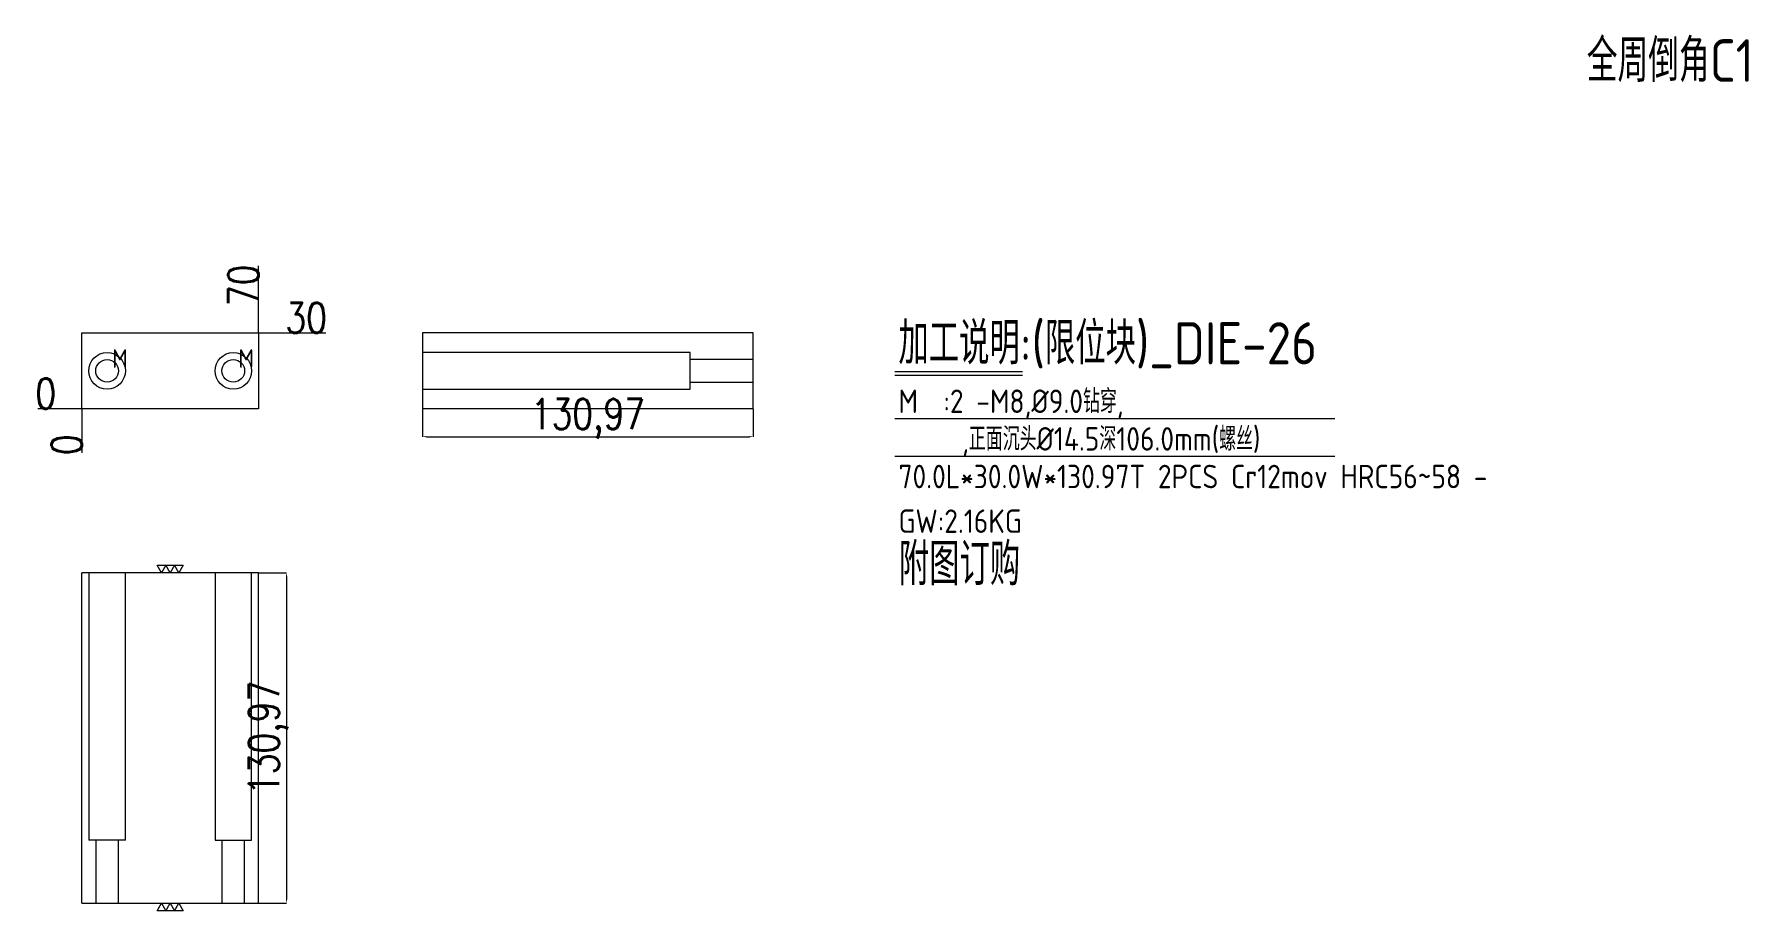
# Model space of a CAD drawing. Header units: millimetres. Extents: x -8537 to -7858, y 61397 to 61744.
import ezdxf

# ---------------------------------------------------------------- set-up
doc = ezdxf.new("R2010")
doc.units = ezdxf.units.MM
doc.linetypes.add('DASHED', pattern=[0])
doc.layers.add('DIE', color=20, linetype='Continuous', lineweight=20)
doc.layers.add('DIM', color=4, linetype='Continuous', lineweight=20)
doc.styles.add('gbenor', font='gbenor.shx', dxfattribs={"bigfont": 'gbcbig.shx'})
doc.styles.add('TXT', font='txt.shx', dxfattribs={"width": 0.8, "bigfont": 'ctxt.shx'})
doc.dimstyles.new('零件', dxfattribs={"dimscale": 1.5, "dimtxt": 8, "dimasz": 1, "dimexe": 0, "dimexo": 0, "dimgap": 0, "dimtad": 1, "dimtxsty": 'TXT', "dimcen": 0, "dimclrd": 252, "dimclre": 252, "dimclrt": 4, "dimazin": 3, "dimtp": 0.001, "dimtm": 0.001, "dimtfac": 1, "dimtmove": 0, "dimatfit": 3, "dimlwd": 5, "dimlwe": 5})

# ---------------------------------------------------------------- blocks, each defined once
blk = doc.blocks.new('*D1107')
at = {"layer": 'Defpoints', "color": 0}
for p in [(-8448.18, 61626.02), (-8437.08, 61626.02), (-8518.18, 61596.02)]:
    blk.add_point(p, dxfattribs=at)
at = {"layer": 'DIM', "color": 252, "lineweight": 5}
blk.add_line((-8448.18, 61626.02), (-8421.54, 61626.02), dxfattribs=at)
at = {"layer": 'DIM', "color": 4, "lineweight": 5, "insert": (-8429.31, 61632.02), "char_height": 12, "attachment_point": 5, "style": 'TXT'}
blk.add_mtext('30', dxfattribs=at)
blk = doc.blocks.new('*D1108')
at = {"layer": 'Defpoints', "color": 0}
for p in [(-8529.28, 61596.02), (-8518.18, 61596.02), (-8518.18, 61596.02)]:
    blk.add_point(p, dxfattribs=at)
at = {"layer": 'DIM', "color": 252, "lineweight": 5}
blk.add_line((-8518.18, 61596.02), (-8535.68, 61596.02), dxfattribs=at)
at = {"layer": 'DIM', "color": 4, "lineweight": 5, "insert": (-8532.48, 61602.02), "char_height": 12, "attachment_point": 5, "style": 'TXT'}
blk.add_mtext('0', dxfattribs=at)
blk = doc.blocks.new('*D1109')
at = {"layer": 'Defpoints', "color": 0}
for p in [(-8518.18, 61596.02), (-8518.18, 61596.02), (-8518.18, 61584.92)]:
    blk.add_point(p, dxfattribs=at)
at = {"layer": 'DIM', "color": 252, "lineweight": 5}
blk.add_line((-8518.18, 61596.02), (-8518.18, 61578.52), dxfattribs=at)
at = {"layer": 'DIM', "color": 4, "lineweight": 5, "insert": (-8524.18, 61581.72), "char_height": 12, "attachment_point": 5, "rotation": 90, "style": 'TXT'}
blk.add_mtext('0', dxfattribs=at)
blk = doc.blocks.new('*D1110')
at = {"layer": 'Defpoints', "color": 0}
for p in [(-8448.18, 61637.12), (-8448.18, 61626.02), (-8518.18, 61596.02)]:
    blk.add_point(p, dxfattribs=at)
at = {"layer": 'DIM', "color": 252, "lineweight": 5}
blk.add_line((-8448.18, 61626.02), (-8448.18, 61652.66), dxfattribs=at)
at = {"layer": 'DIM', "color": 4, "lineweight": 5, "insert": (-8454.18, 61644.89), "char_height": 12, "attachment_point": 5, "rotation": 90, "style": 'TXT'}
blk.add_mtext('70', dxfattribs=at)
blk = doc.blocks.new('*D1111')
at = {"layer": 'Defpoints', "color": 0}
for p in [(-8448.18, 61531.02), (-8448.18, 61400.05), (-8437.08, 61400.05)]:
    blk.add_point(p, dxfattribs=at)
at = {"layer": 'DIM', "color": 252, "lineweight": 5}
for p, q in [((-8448.18, 61531.02), (-8437.08, 61531.02)), ((-8437.08, 61529.52), (-8437.08, 61401.55)), ((-8448.18, 61400.05), (-8437.08, 61400.05))]:
    blk.add_line(p, q, dxfattribs=at)
at = {"layer": 'DIM', "color": 252}
for points in [[(-8436.83, 61529.52), (-8437.33, 61529.52), (-8437.08, 61531.02)], [(-8437.33, 61401.55), (-8436.83, 61401.55), (-8437.08, 61400.05)]]:
    blk.add_solid(points, dxfattribs=at)
at = {"layer": 'DIM', "color": 4, "lineweight": 5, "insert": (-8444.23, 61465.53), "char_height": 12, "attachment_point": 5, "rotation": 90, "style": 'TXT'}
blk.add_mtext('130,97', dxfattribs=at)
blk = doc.blocks.new('*D1112')
at = {"layer": 'Defpoints', "color": 0}
for p in [(-8383.18, 61596.02), (-8252.21, 61596.02), (-8252.21, 61584.92)]:
    blk.add_point(p, dxfattribs=at)
at = {"layer": 'DIM', "color": 252, "lineweight": 5}
for p, q in [((-8383.18, 61596.02), (-8383.18, 61584.92)), ((-8252.21, 61596.02), (-8252.21, 61584.92)), ((-8381.68, 61584.92), (-8253.71, 61584.92))]:
    blk.add_line(p, q, dxfattribs=at)
at = {"layer": 'DIM', "color": 252}
for points in [[(-8381.68, 61585.17), (-8381.68, 61584.67), (-8383.18, 61584.92)], [(-8253.71, 61584.67), (-8253.71, 61585.17), (-8252.21, 61584.92)]]:
    blk.add_solid(points, dxfattribs=at)
at = {"layer": 'DIM', "color": 4, "lineweight": 5, "insert": (-8317.7, 61592.06), "char_height": 12, "attachment_point": 5, "style": 'TXT'}
blk.add_mtext('130,97', dxfattribs=at)

msp = doc.modelspace()

# ---------------------------------------------------------------- linework, layer by layer
at = {"layer": 'DIE', "color": 2, "linetype": 'Continuous', "lineweight": 5}
for p, q in [((-8518.185, 61596.016), (-8518.185, 61626.016)), ((-8518.185, 61626.016), (-8448.185, 61626.016)), ((-8448.185, 61626.016), (-8448.185, 61596.016)), ((-8383.185, 61626.016), (-8383.185, 61596.016)), ((-8448.185, 61596.016), (-8518.185, 61596.016)), ((-8448.185, 61531.016), (-8518.185, 61531.016))]:
    msp.add_line(p, q, dxfattribs=at)
at = {"layer": 'DIE', "color": 2, "linetype": 'DASHED', "lineweight": 5, "ltscale": 0.494772}
for p, q in [((-8383.185, 61626.016), (-8383.185, 61626.016)), ((-8383.185, 61596.016), (-8383.185, 61596.016))]:
    msp.add_line(p, q, dxfattribs=at)
at = {"layer": 'DIE', "color": 11, "linetype": 'Continuous', "lineweight": 5}
for p, q in [((-8252.215, 61626.016), (-8383.185, 61626.016)), ((-8252.215, 61596.016), (-8252.215, 61626.016)), ((-8252.215, 61596.016), (-8383.185, 61596.016)), ((-8518.185, 61400.046), (-8518.185, 61531.016)), ((-8448.185, 61400.046), (-8448.185, 61531.016)), ((-8518.185, 61400.046), (-8448.185, 61400.046))]:
    msp.add_line(p, q, dxfattribs=at)
at = {"layer": 'DIE', "color": 11, "linetype": 'DASHED', "lineweight": 5, "ltscale": 0.494772}
for p, q in [((-8252.215, 61626.016), (-8252.215, 61626.016)), ((-8252.215, 61596.016), (-8252.215, 61596.016))]:
    msp.add_line(p, q, dxfattribs=at)
at = {"layer": 'DIE', "color": 31, "linetype": 'DASHED', "lineweight": 5, "ltscale": 0.494772}
for p, q in [((-8277.215, 61618.266), (-8383.185, 61618.266)), ((-8277.215, 61603.766), (-8277.215, 61618.266)), ((-8252.215, 61615.516), (-8277.215, 61615.516)), ((-8383.185, 61603.766), (-8277.215, 61603.766)), ((-8277.215, 61606.516), (-8252.215, 61606.516)), ((-8515.435, 61531.016), (-8515.435, 61425.046)), ((-8500.935, 61425.046), (-8500.935, 61531.016)), ((-8465.435, 61531.016), (-8465.435, 61425.046)), ((-8450.935, 61425.046), (-8450.935, 61531.016)), ((-8500.935, 61425.046), (-8515.435, 61425.046)), ((-8512.685, 61425.046), (-8512.685, 61400.046)), ((-8503.685, 61400.046), (-8503.685, 61425.046)), ((-8465.435, 61425.046), (-8450.935, 61425.046)), ((-8462.685, 61425.046), (-8462.685, 61400.046)), ((-8453.685, 61400.046), (-8453.685, 61425.046))]:
    msp.add_line(p, q, dxfattribs=at)
at = {"layer": 'DIE', "color": 1, "linetype": 'Continuous', "lineweight": 5}
for points in [[(-8477.989, 61534.016), (-8479.721, 61531.016), (-8481.453, 61534.016), (-8483.185, 61531.016), (-8484.917, 61534.016), (-8486.649, 61531.016), (-8488.381, 61534.016), (-8477.989, 61534.016)], [(-8488.381, 61397.046), (-8486.649, 61400.046), (-8484.917, 61397.046), (-8483.185, 61400.046), (-8481.453, 61397.046), (-8479.721, 61400.046), (-8477.989, 61397.046), (-8488.381, 61397.046)]]:
    msp.add_lwpolyline(points, close=True, dxfattribs=at)
at = {"layer": 'DIE', "color": 2, "linetype": 'Continuous', "lineweight": 5}
for centre in [(-8508.185, 61611.016), (-8458.185, 61611.016)]:
    msp.add_circle(centre, 7.25, dxfattribs=at)
at = {"layer": 'DIE', "color": 42, "linetype": 'Continuous', "lineweight": 5}
for centre in [(-8508.185, 61611.016), (-8458.185, 61611.016)]:
    msp.add_circle(centre, 4.5, dxfattribs=at)
at = {"layer": 'DIM', "color": 8, "linetype": 'Continuous', "lineweight": 5}
for p, q in [((-8196.06, 61610.712), (-8145.559, 61610.712)), ((-8196.06, 61609.321), (-8145.559, 61609.321)), ((-8196.06, 61592.09), (-8021.763, 61592.09)), ((-8196.06, 61577.177), (-8021.763, 61577.177))]:
    msp.add_line(p, q, dxfattribs=at)

# ---------------------------------------------------------------- texts
at = {"layer": 'DIM', "color": 6, "lineweight": 5, "style": 'gbenor'}
for s, height, p in [('全周倒角C1', 16.9, (-7921.985, 61725.522)), ('附图订购', 16.7, (-8194.512, 61526.044))]:
    msp.add_text(s, height=height, dxfattribs=at).set_placement(p)
at = {"layer": 'DIM', "color": 4, "lineweight": 5, "style": 'gbenor'}
for s, height, p in [('加工说明:(限位块)_DIE-26', 16.7, (-8194.688, 61613.594)), ('M', 7.4, (-8506.165, 61612.205)), ('M', 7.4, (-8456.165, 61612.205)), ('M  :2 -M8,%%c9.0钻穿,', 9.3, (-8194.665, 61594.311)), ('     ,正面沉头%%c14.5深106.0mm(螺丝)', 9.3, (-8194.665, 61579.399)), ('70.0L*30.0W*130.97T 2PCS Cr12mov HRC56~58 -', 9.3, (-8194.665, 61564.486)), ('GW:2.16KG', 9.3, (-8194.665, 61546.791))]:
    msp.add_text(s, height=height, dxfattribs=at).set_placement(p)

# ---------------------------------------------------------------- dimensions: what is measured, and where the dimension line sits
at = {"layer": 'DIM', "lineweight": 5}
for feature_location, offset, dtype, origin, picture, middle in [((-8448.185, 61626.016), (0, 11.1), 1, (-8518.185, 61596.016), '*D1110', (-8454.185, 61644.888)), ((-8448.185, 61626.016), (11.1, 0), 0, (-8518.185, 61596.016), '*D1107', (-8429.313, 61632.016)), ((-8518.184700865, 61596.016239429), (-11.1, 0), 0, (-8518.184700865, 61596.016239429), '*D1108', (-8532.484700865, 61602.016239429)), ((-8518.184700865, 61596.016239429), (0, -11.1), 1, (-8518.184700865, 61596.016239429), '*D1109', (-8524.184700865, 61581.716239429))]:
    dim = msp.add_ordinate_dim(feature_location=feature_location, offset=offset, dtype=dtype, origin=origin, dimstyle='零件', dxfattribs=at)
    dim.commit()
    dim.dimension.update_dxf_attribs({"geometry": picture, "text_midpoint": middle})
dim = msp.add_linear_dim(base=(-8252.215, 61584.916), p1=(-8383.185, 61596.016), p2=(-8252.215, 61596.016), dimstyle='零件', dxfattribs=at)
dim.commit()
dim.dimension.update_dxf_attribs({"geometry": '*D1112', "text_midpoint": (-8317.7, 61592.059)})
dim = msp.add_linear_dim(base=(-8437.085, 61400.046), p1=(-8448.185, 61531.016), p2=(-8448.185, 61400.046), angle=90, dimstyle='零件', dxfattribs=at)
dim.commit()
dim.dimension.update_dxf_attribs({"geometry": '*D1111', "text_midpoint": (-8444.228, 61465.531)})

doc.saveas('drawing.dxf')
